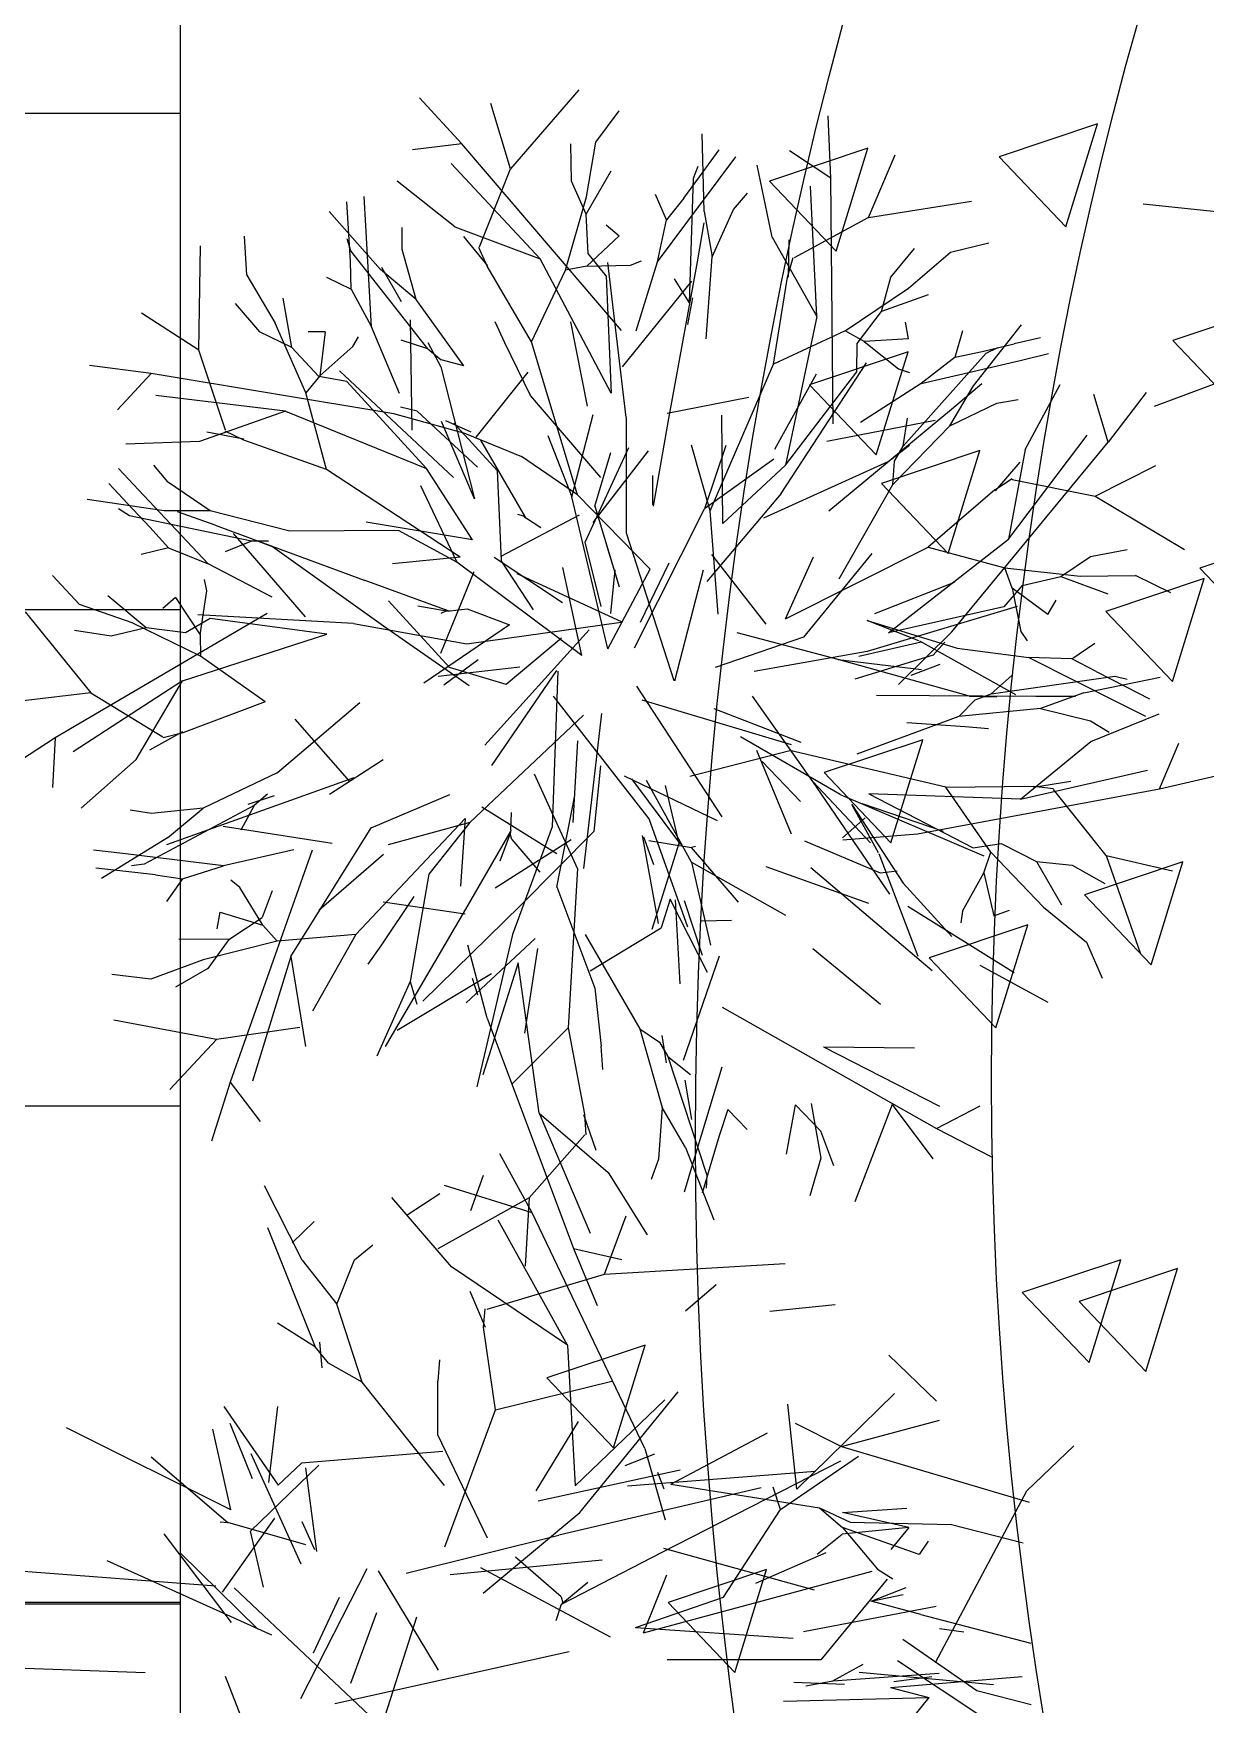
# Model space of a CAD drawing. Header units: millimetres. Extents: x 465413 to 948826, y 2516576 to 3795663.
# Drawn here: x 885709 to 886536, y 2794571 to 2795750 of the extents above; entities that cross this region are included whole.
import ezdxf

# ---------------------------------------------------------------- set-up
doc = ezdxf.new("R2010")
doc.units = ezdxf.units.MM
doc.layers.add('MUR-POH', color=64, linetype='Continuous')

# ---------------------------------------------------------------- blocks, each defined once
blk = doc.blocks.new('strom podorys')
at = {"color": 1}
for points in [[(898348.4, 2871683.6), (898305.3, 2871624.4), (898372.3, 2871611.4)], [(898523.4, 2871649.2), (898480.3, 2871590), (898547.3, 2871577.1)], [(898226.4, 2871575.6), (898183.3, 2871516.4), (898250.3, 2871503.4)], [(898632, 2871529.4), (898588.9, 2871470.2), (898655.9, 2871457.3)], [(898332.8, 2871475), (898289.7, 2871415.8), (898356.6, 2871402.9)], [(898595.8, 2871466), (898552.7, 2871406.8), (898619.6, 2871393.8)], [(898414.4, 2871447.8), (898371.3, 2871388.6), (898438.3, 2871375.7)], [(898699.4, 2871294.5), (898656.3, 2871235.3), (898723.3, 2871222.3)], [(898499.9, 2871258.2), (898456.8, 2871199.1), (898523.8, 2871186.1)], [(898636, 2871194.8), (898592.9, 2871135.6), (898659.8, 2871122.6)], [(898862.7, 2871058.8), (898819.6, 2870999.6), (898886.6, 2870986.6)], [(898826.4, 2871040.6), (898783.3, 2870981.4), (898850.3, 2870968.5)], [(898588.1, 2870797), (898545, 2870737.8), (898611.9, 2870724.9)], [(898749.7, 2870717.7), (898706.6, 2870658.5), (898773.6, 2870645.5)]]:
    blk.add_lwpolyline(points, close=True, dxfattribs=at)

msp = doc.modelspace()

# ---------------------------------------------------------------- linework, layer by layer
at = {"layer": 'MUR-POH', "color": 252}
for p, q in [((886011.3, 2795672.2), (885981.5, 2795704.6)), ((886045.7, 2795654.5), (886031.8, 2795700.6)), ((886093.9, 2795710.2), (886045.7, 2795654.5)), ((886105.8, 2795673.2), (886122.3, 2795695.5)), ((886271.7, 2795648), (886269.8, 2795691.8)), ((886182.3, 2795624.5), (886180.9, 2795679.2)), ((886011.3, 2795672.2), (885976.6, 2795668)), ((886123.9, 2795540.5), (886011.3, 2795672.2)), ((886088.8, 2795645.7), (886088.3, 2795672.2)), ((886099.3, 2795634.8), (886105.8, 2795673.2)), ((886181.6, 2795652.4), (886193, 2795667.8)), ((886271.7, 2795648), (886242.6, 2795667.1)), ((886066.7, 2795591), (886003.8, 2795658.3)), ((886023.9, 2795599.4), (886045.7, 2795654.5)), ((886174.7, 2795648), (886178.1, 2795656.4)), ((886192.3, 2795646.2), (886204.7, 2795662.9)), ((886230.3, 2795606.4), (886219.8, 2795657.1)), ((886298.2, 2795620.1), (886317.1, 2795664.3)), ((886006.4, 2795613.6), (885965.7, 2795645.7)), ((886099, 2795622.6), (886088.8, 2795645.7)), ((886099, 2795622.6), (886116.7, 2795653.1)), ((886149.5, 2795588.9), (886192.3, 2795646.2)), ((886167.9, 2795633.8), (886181.6, 2795652.4)), ((886171.9, 2795560), (886174.7, 2795648)), ((886261.9, 2795550.3), (886257.3, 2795642.2)), ((886273.3, 2795474.6), (886271.7, 2795648)), ((885931.5, 2795612.2), (885930.3, 2795631.3)), ((885943.6, 2795614.3), (885942.4, 2795635)), ((886084.4, 2795583.1), (886099.3, 2795634.8)), ((886155.8, 2795618.5), (886147.9, 2795636.4)), ((886167.9, 2795633.8), (886155.8, 2795618.5)), ((886203.1, 2795625.7), (886212.8, 2795637.3)), ((886298.2, 2795620.1), (886370.8, 2795631.7)), ((885954, 2795583.6), (885917.7, 2795624.5)), ((886100.4, 2795594.7), (886099, 2795622.6)), ((886149.5, 2795588.9), (886155.8, 2795618.5)), ((886182.3, 2795624.5), (886187.9, 2795592.4)), ((886187.9, 2795592.4), (886203.1, 2795625.7)), ((886298.2, 2795620.1), (886245.9, 2795591.7)), ((886601.6, 2795618.1), (886491.9, 2795629.5)), ((885859.8, 2795579.4), (885858.1, 2795607.1)), ((885932.9, 2795589.1), (885931.5, 2795612.2)), ((885947.7, 2795543.1), (885943.6, 2795614.3)), ((885969.2, 2795597.7), (885969.2, 2795613.1)), ((886006.4, 2795613.6), (886066.7, 2795591)), ((886029.7, 2795586.1), (886012.9, 2795606.8)), ((886122.3, 2795607.3), (886099.5, 2795585.9)), ((886113.2, 2795615), (886122.3, 2795607.3)), ((886182.1, 2795616.4), (886177.5, 2795588.9)), ((886230.3, 2795606.4), (886261.9, 2795550.3)), ((885825.8, 2795526.5), (885827, 2795600.1)), ((885933.1, 2795596.6), (885930.5, 2795605.2)), ((885987.5, 2795527.5), (885933.1, 2795596.6)), ((885979.2, 2795562.4), (885969.2, 2795597.7)), ((886029.2, 2795585.9), (886023.4, 2795598.9)), ((886113.2, 2795579.1), (886100.4, 2795594.7)), ((886241.9, 2795578), (886242.4, 2795604.5)), ((886314.1, 2795578), (886330.8, 2795598.4)), ((886326.4, 2795570.3), (886356.2, 2795595.7)), ((886356.2, 2795595.7), (886383.2, 2795602.2)), ((885933.3, 2795569.6), (885932.9, 2795589.1)), ((885979.2, 2795562.4), (885954, 2795583.6)), ((885968.9, 2795560.7), (885955, 2795584.9)), ((886060.6, 2795532.4), (886029.2, 2795585.9)), ((886060.6, 2795532.4), (886084.4, 2795583.1)), ((886116.7, 2795496.3), (886066.7, 2795591)), ((886099.5, 2795585.9), (886084.4, 2795583.1)), ((886099.5, 2795585.9), (886130.4, 2795586.6)), ((886127.4, 2795479.1), (886114.4, 2795588.4)), ((886130.4, 2795586.6), (886138.1, 2795589.6)), ((886134.4, 2795540.3), (886149.5, 2795588.9)), ((886177.5, 2795588.9), (886157.2, 2795478.4)), ((886183.7, 2795534.7), (886187.9, 2795592.4)), ((886241.2, 2795578), (886245.2, 2795591.9)), ((885859.8, 2795579.4), (885879.6, 2795545.6)), ((885915.9, 2795578.2), (885933.3, 2795569.6)), ((886113.2, 2795579.1), (886116.7, 2795496.3)), ((886124.6, 2795514.9), (886173.7, 2795575.2)), ((886171.9, 2795560), (886161.4, 2795577)), ((886231.2, 2795516.8), (886241.2, 2795578)), ((886307.3, 2795553.8), (886314.1, 2795578)), ((885851.4, 2795559.6), (885868.6, 2795539.6)), ((885891.4, 2795528.6), (885885.4, 2795563.3)), ((885933.3, 2795569.6), (885947.7, 2795543.1)), ((886012.9, 2795515.6), (885979.2, 2795562.4)), ((886170.7, 2795544.7), (886174.4, 2795563.5)), ((886281.7, 2795540.3), (886326.4, 2795570.3)), ((886340.4, 2795565.6), (886307.3, 2795553.8)), ((885825.8, 2795526.5), (885785.5, 2795552.8)), ((885975, 2795547.9), (885976.1, 2795470.2)), ((886261.9, 2795550.3), (886239.6, 2795445.5)), ((886290.3, 2795531.4), (886307.3, 2795553.8)), ((885891.4, 2795528.6), (885868.6, 2795539.6)), ((885901.4, 2795496.5), (885879.6, 2795545.6)), ((885914.9, 2795539.6), (885903.1, 2795539.6)), ((885914.9, 2795539.6), (885911.2, 2795508.4)), ((885934.5, 2795529.1), (885938.4, 2795536.1)), ((885967.3, 2795496), (885947.7, 2795543.1)), ((886041.8, 2795531.7), (886034.8, 2795546.5)), ((886100, 2795487.2), (886088.3, 2795546.5)), ((886281.7, 2795540.3), (886231.2, 2795516.8)), ((886295.2, 2795532.8), (886281.7, 2795540.3)), ((886326.4, 2795534.7), (886324.3, 2795546.3)), ((886359.4, 2795521.6), (886364.8, 2795540.5)), ((886372.2, 2795501.4), (886406.2, 2795544.5)), ((886419.5, 2795535.4), (886400.9, 2795531)), ((885844.7, 2795470.2), (885825.8, 2795526.5)), ((885910.5, 2795508.1), (885891.4, 2795528.6)), ((885911.2, 2795508.4), (885934.5, 2795529.1)), ((885987.5, 2795527.5), (885968.7, 2795533.7)), ((885987.3, 2795531.9), (885996.6, 2795514.9)), ((885987.5, 2795527.5), (885996.9, 2795519.8)), ((886059.9, 2795494.6), (886041.8, 2795531.7)), ((886093, 2795424.6), (886060.6, 2795532.4)), ((886290.1, 2795511.4), (886290.3, 2795531.4)), ((886326.4, 2795534.7), (886295.2, 2795532.8)), ((886295.2, 2795532.8), (886319.4, 2795513.5)), ((886322.7, 2795458.8), (886381.3, 2795524.4)), ((886359.4, 2795521.6), (886378.5, 2795525.6)), ((886378.5, 2795525.6), (886400.9, 2795531)), ((886381.3, 2795524.4), (886389.5, 2795528.6)), ((886405.3, 2795519.3), (886425.3, 2795524.2)), ((885792.3, 2795510.2), (885748.8, 2795515.8)), ((886005.5, 2795436.7), (885925.2, 2795512.1)), ((885996.6, 2795514.9), (886020.4, 2795421.8)), ((886012.9, 2795515.6), (885996.9, 2795519.8)), ((886186.5, 2795413.4), (886231.2, 2795516.8)), ((886236.6, 2795425.5), (886296.8, 2795517.7)), ((886319.4, 2795513.5), (886327.1, 2795510.9)), ((886359.4, 2795521.6), (886335.5, 2795503)), ((886335.5, 2795503), (886405.3, 2795519.3)), ((886591.7, 2795521.3), (886499.7, 2795486.8)), ((885768.5, 2795484.6), (885792.3, 2795510.2)), ((885963.3, 2795481.6), (885792.3, 2795510.2)), ((885911.2, 2795508.4), (885901.4, 2795496.5)), ((885930.3, 2795504.4), (885910.5, 2795508.1)), ((885930.3, 2795504.4), (885986.4, 2795443.2)), ((886021.5, 2795465.3), (886058.1, 2795511.2)), ((886232.1, 2795456.9), (886261.5, 2795509.8)), ((886239.6, 2795445.5), (886290.1, 2795511.4)), ((886335.5, 2795503), (886292.7, 2795475.6)), ((886355.7, 2795473.2), (886372.2, 2795501.4)), ((886356.9, 2795485.1), (886378.3, 2795503)), ((886408.8, 2795456.5), (886433.5, 2795502.3)), ((885887, 2795483.5), (885795.5, 2795494.6)), ((885915.9, 2795442.5), (885901.4, 2795496.5)), ((886109.5, 2795436.7), (886059.9, 2795494.6)), ((886156.3, 2795482.1), (886213.8, 2795493.5)), ((886355.7, 2795473.2), (886388.8, 2795489.3)), ((886388.8, 2795489.3), (886403.9, 2795491.9)), ((886467.4, 2795461.8), (886457.2, 2795495.3)), ((886494, 2795496.7), (886467.4, 2795461.8)), ((885887, 2795483.5), (885826.3, 2795462.1)), ((885887, 2795483.5), (885986.4, 2795443.2)), ((886014.5, 2795467.7), (885963.3, 2795481.6)), ((885979.9, 2795483.7), (885968.2, 2795486.3)), ((886022.5, 2795444.1), (885979.9, 2795483.7)), ((885999.9, 2795477), (886017.8, 2795469)), ((886089, 2795423.2), (886104.1, 2795481.2)), ((886127.4, 2795479.1), (886127.2, 2795397.8)), ((886157.2, 2795478.4), (886146.3, 2795416.5)), ((886195.6, 2795404.4), (886194.9, 2795480.7)), ((886345.2, 2795477), (886268.9, 2795462.3)), ((886270.3, 2795413.4), (886356.9, 2795485.1)), ((886322.7, 2795458.8), (886325.7, 2795478.6)), ((885857.7, 2795463.9), (885831.4, 2795468.8)), ((885857.5, 2795463.2), (885844.4, 2795469.5)), ((886020.4, 2795421.8), (885997.1, 2795476.3)), ((886036.4, 2795441.8), (886005.7, 2795475.1)), ((886014.5, 2795467.7), (886053.4, 2795451.6)), ((886072, 2795466.5), (886089, 2795423.2)), ((886315.5, 2795431.8), (886355.7, 2795473.2)), ((886396.9, 2795393.4), (886452.5, 2795466.7)), ((885826.3, 2795462.1), (885774.4, 2795460.4)), ((885915.9, 2795442.5), (885857.5, 2795463.2)), ((886024.5, 2795463.2), (886056, 2795408.8)), ((886098.3, 2795391.1), (886129.3, 2795457.9)), ((886104.1, 2795405), (886143, 2795455.6)), ((886105.1, 2795416.7), (886116.5, 2795454.4)), ((886186.5, 2795413.4), (886173.5, 2795459.5)), ((886197.5, 2795459.3), (886182.6, 2795414.8)), ((886312, 2795447.9), (886327.1, 2795459.7)), ((886316.6, 2795448.3), (886322.7, 2795458.8)), ((886357.1, 2795328), (886467.4, 2795461.8)), ((886408.8, 2795456.5), (886396.9, 2795393.4)), ((885769.2, 2795443.2), (885783.4, 2795428.1)), ((885793.9, 2795445.5), (885803.7, 2795433.7)), ((886010.1, 2795380.6), (885915.9, 2795442.5)), ((886019, 2795392.9), (885986.4, 2795443.2)), ((886036.4, 2795441.8), (886039.2, 2795378.3)), ((886093, 2795424.6), (886053.4, 2795451.6)), ((886231.4, 2795449.7), (886182.6, 2795414.8)), ((886239.6, 2795445.5), (886195.6, 2795404.4)), ((886312, 2795447.9), (886224.2, 2795408.1)), ((886315.5, 2795431.8), (886316.6, 2795448.3)), ((886387.8, 2795427.4), (886405.3, 2795447.6)), ((886458.1, 2795423.7), (886500.9, 2795445.3)), ((885775.5, 2795418.5), (885762.3, 2795432.5)), ((885833.9, 2795413.2), (885803.7, 2795433.7)), ((885982.2, 2795431.1), (886007.8, 2795377.1)), ((886146, 2795417.6), (886146, 2795438.3)), ((886277.5, 2795365.3), (886315.5, 2795431.8)), ((886387.4, 2795428.1), (886399.5, 2795436)), ((886399.7, 2795435.5), (886458.1, 2795423.7)), ((885801.4, 2795413.2), (885747.1, 2795421.3)), ((885775.5, 2795418.5), (885791.4, 2795401.8)), ((885832.5, 2795376), (885783.4, 2795428.1)), ((886114.4, 2795315.9), (886089, 2795423.2)), ((886144.2, 2795372.2), (886093, 2795424.6)), ((886236.6, 2795425.5), (886184.2, 2795363.4)), ((886387.4, 2795428.1), (886340.4, 2795387.6)), ((886458.1, 2795423.7), (886521.2, 2795386)), ((885776.9, 2795409.7), (885769.2, 2795414.6)), ((885863, 2795391.8), (885776.9, 2795409.7)), ((885833.9, 2795413.2), (885801.4, 2795413.2)), ((885837.4, 2795403.2), (885810.9, 2795412.7)), ((885890, 2795399), (885833.9, 2795413.2)), ((886039.2, 2795381.3), (886094.4, 2795410.4)), ((886055, 2795409.5), (886050.8, 2795410.6)), ((886055, 2795409.5), (886056.9, 2795407.8)), ((886067.1, 2795401.3), (886056.9, 2795407.8)), ((886105.1, 2795416.7), (886121.8, 2795361.3)), ((886133.2, 2795316.6), (886182.6, 2795414.8)), ((886192.1, 2795340.4), (886186.5, 2795413.4)), ((885804.4, 2795387.1), (885791.4, 2795401.8)), ((885837.4, 2795403.2), (885942.6, 2795364.3)), ((885901, 2795338.5), (885850.2, 2795397.4)), ((885877.9, 2795387.8), (885860, 2795394.8)), ((885966.8, 2795399.5), (885890, 2795399)), ((886019, 2795392.9), (885943.8, 2795405.3)), ((886007.8, 2795377.1), (885966.8, 2795399.5)), ((886127.2, 2795397.8), (886160.9, 2795293.6)), ((885804.4, 2795387.1), (885785.3, 2795382.5)), ((885804.4, 2795387.1), (885832.5, 2795376)), ((885863, 2795391.8), (885844.4, 2795384.3)), ((885875.1, 2795391.8), (885863, 2795391.8)), ((885956.1, 2795332), (885877.9, 2795387.8)), ((886109.7, 2795345.9), (886098.3, 2795391.1)), ((886113.7, 2795388.3), (886122.3, 2795359.7)), ((886226.1, 2795333.4), (886187.7, 2795382.5)), ((886239.6, 2795337.1), (886340.4, 2795387.6)), ((886252.6, 2795324.1), (886300.8, 2795383.2)), ((886312.4, 2795327.3), (886396.9, 2795393.4)), ((886340.4, 2795387.6), (886394.4, 2795373.2)), ((886454.9, 2795381.1), (886480.7, 2795386)), ((885877.7, 2795352.5), (885832.5, 2795376)), ((886010.1, 2795380.6), (885962.4, 2795376)), ((885996.6, 2795312.9), (886020.1, 2795370.6)), ((886096, 2795311.3), (886007.8, 2795377.1)), ((886034.3, 2795380.6), (886082.5, 2795348.7)), ((886062, 2795343.4), (886039.2, 2795378.3)), ((886096, 2795311.3), (886082.7, 2795373.4)), ((886114.4, 2795315.9), (886144.2, 2795372.2)), ((886116.5, 2795340.8), (886119.5, 2795371.8)), ((886137.4, 2795334.8), (886157.7, 2795376.7)), ((886161.6, 2795293.3), (886181.9, 2795371.8)), ((886239.6, 2795337.1), (886259.4, 2795380.8)), ((886399.7, 2795358.7), (886394.4, 2795373.2)), ((886394.4, 2795373.2), (886447.6, 2795367.3)), ((886433.9, 2795366.9), (886454.9, 2795381.1)), ((885741.8, 2795347.3), (885722.7, 2795367.6)), ((885831.4, 2795356.9), (885829.8, 2795364.8)), ((886001.7, 2795342.7), (885942.6, 2795364.3)), ((886050.1, 2795369), (886123.7, 2795335.2)), ((886302.7, 2795341), (886359, 2795362.9)), ((886406.7, 2795360.6), (886393.7, 2795345.5)), ((886399.7, 2795358.7), (886405.8, 2795328.2)), ((886424.8, 2795340.1), (886399.7, 2795358.7)), ((886406.7, 2795360.6), (886433.9, 2795366.9)), ((886433.9, 2795366.9), (886467, 2795354.8)), ((886447.6, 2795367.3), (886486.7, 2795367.8)), ((886511.6, 2795355.5), (886486.7, 2795367.8)), ((885778.8, 2795334.3), (885741.8, 2795347.3)), ((885788.6, 2795330.8), (885761.6, 2795353.4)), ((885809.5, 2795352.2), (885800.4, 2795344.5)), ((885809.5, 2795352.2), (885826.7, 2795325.9)), ((885826.7, 2795325.9), (885831.4, 2795356.9)), ((885959.6, 2795349.9), (886002.7, 2795302.9)), ((886424.8, 2795340.1), (886430.7, 2795350.4)), ((885703.4, 2795342), (885749.7, 2795285)), ((885874, 2795341), (885724.6, 2795253.1)), ((885833.9, 2795337.3), (885816.5, 2795327.3)), ((885934.9, 2795333.8), (885825.1, 2795339.9)), ((885916.1, 2795326.4), (885833.9, 2795337.3)), ((885980.3, 2795346.4), (886000.6, 2795342.7)), ((886000.6, 2795342.7), (885996.6, 2795340.8)), ((886000.6, 2795342.7), (886003.1, 2795342.7)), ((886003.1, 2795342.7), (886015.2, 2795344.3)), ((886015.2, 2795344.3), (886045, 2795332.9)), ((886403, 2795345.9), (886297.3, 2795314.1)), ((886333.8, 2795321.7), (886297.3, 2795335.9)), ((886297.3, 2795335.9), (886360.8, 2795316.4)), ((886393.7, 2795345.5), (886312.4, 2795327.3)), ((885764.1, 2795324.8), (885738.1, 2795328.9)), ((885788.6, 2795330.8), (885764.1, 2795324.8)), ((885827, 2795310.8), (885778.8, 2795334.3)), ((885816.5, 2795327.3), (885788.6, 2795330.8)), ((885814.4, 2795293.3), (885916.1, 2795326.4)), ((885826.7, 2795325.9), (885827, 2795310.8)), ((885934.9, 2795333.8), (886015, 2795319.6)), ((886016.6, 2795289.8), (885956.1, 2795332)), ((886045, 2795332.9), (885984.5, 2795291.7)), ((886015, 2795319.6), (886123.7, 2795334.8)), ((886027.6, 2795248), (886101.1, 2795329.4)), ((886081.8, 2795323.6), (886042.7, 2795290.8)), ((886190.3, 2795303.1), (886252.6, 2795324.5)), ((886276.8, 2795308.5), (886205.6, 2795327.3)), ((886319.4, 2795290.8), (886357.1, 2795328)), ((886405.8, 2795328.2), (886410.2, 2795321.5)), ((886297.3, 2795314.1), (886217.5, 2795300.1)), ((886343.9, 2795311.5), (886288.5, 2795294.7)), ((886291.5, 2795310.8), (886335.5, 2795320.8)), ((886334.3, 2795321.7), (886402, 2795283.8)), ((886343.9, 2795311.5), (886352, 2795320.6)), ((886360.8, 2795316.4), (886411.3, 2795309.9)), ((886441.6, 2795308.9), (886457.9, 2795319.9)), ((885872.6, 2795278.7), (885827, 2795310.8)), ((886052.2, 2795303.1), (885994.8, 2795296.4)), ((885998.7, 2795290.5), (886022.9, 2795308.5)), ((886042.7, 2795290.8), (886002.7, 2795302.9)), ((886032.5, 2795233.8), (886078.5, 2795300.6)), ((886079, 2795300.3), (886075.1, 2795190.5)), ((886369.5, 2795282.6), (886276.8, 2795308.5)), ((886276.8, 2795308.5), (886335.7, 2795301.5)), ((886328.3, 2795297.5), (886348.7, 2795305.2)), ((886411.3, 2795309.9), (886475.3, 2795277.7)), ((886441.6, 2795308.9), (886411.3, 2795309.9)), ((886458.8, 2795299.9), (886441.6, 2795308.9)), ((886458.8, 2795299.9), (886479.5, 2795289.4)), ((885814.4, 2795293.3), (885737.1, 2795243.3)), ((885781.6, 2795237.9), (885814.4, 2795293.3)), ((886134.6, 2795289.6), (886194.9, 2795197.5)), ((886384.8, 2795284.3), (886399.7, 2795297.5)), ((886384.8, 2795284.3), (886471.9, 2795296.8)), ((886450.2, 2795285), (886504, 2795296.1)), ((886471.9, 2795296.8), (886480.7, 2795294.7)), ((886479.5, 2795289.4), (886496.5, 2795280.8)), ((885749.7, 2795285), (885702, 2795279.4)), ((885749.7, 2795285), (885800.4, 2795254)), ((885872.6, 2795278.7), (885814.6, 2795256.8)), ((885881, 2795228.6), (885939.4, 2795278.2)), ((886143.5, 2795196.1), (886076, 2795282.6)), ((886138.4, 2795280.1), (886243.8, 2795248.4)), ((886258.9, 2795222.4), (886216.5, 2795282.6)), ((886303.8, 2795283.3), (886416.2, 2795282.6)), ((886362, 2795268.2), (886373.4, 2795280.1)), ((886369.5, 2795282.6), (886388.8, 2795282.2)), ((886373.4, 2795280.1), (886384.8, 2795284.3)), ((886416.2, 2795282.6), (886444.2, 2795282.6)), ((886450.2, 2795285), (886419.5, 2795274)), ((886475.3, 2795277.7), (886493.7, 2795268.4)), ((885932.4, 2795222.4), (885893.8, 2795266.3)), ((886097.2, 2795269.1), (886017.1, 2795193.5)), ((886110, 2795270.3), (886097.2, 2795161.1)), ((886189.1, 2795273.8), (886250.5, 2795250.1)), ((886362, 2795268.2), (886289.9, 2795241.7)), ((886419.5, 2795274), (886362, 2795268.2)), ((886419.5, 2795274), (886454.9, 2795265.2)), ((886454.9, 2795265.2), (886468.1, 2795257.3)), ((886455.1, 2795250.7), (886503.3, 2795270.1)), ((885724.6, 2795253.1), (885687.8, 2795229.3)), ((885724.6, 2795253.1), (885722.7, 2795218.2)), ((885814.4, 2795257.5), (885791.1, 2795244.5)), ((885814.6, 2795256.8), (885800.7, 2795253.3)), ((886278.2, 2795213.3), (886207.9, 2795254)), ((886325.2, 2795264), (886366.4, 2795261.2)), ((886366.4, 2795261.2), (886383, 2795259.8)), ((886089.9, 2795193.5), (886093.2, 2795251.2)), ((886172.1, 2795226.1), (886242.8, 2795244.2)), ((886219.3, 2795244.5), (886243.8, 2795185.6)), ((886352.7, 2795218.4), (886242.8, 2795244.2)), ((886405.5, 2795210), (886455.1, 2795250.7)), ((886503.5, 2795217.2), (886517.2, 2795249.4)), ((885781.6, 2795237.9), (885742.9, 2795203.5)), ((885955.9, 2795237.7), (885918, 2795213.3)), ((886109.3, 2795233.5), (886104.6, 2795187.2)), ((886223.3, 2795236.6), (886250.3, 2795208.2)), ((886405.5, 2795210), (886495.1, 2795230.5)), ((885881, 2795228.6), (885828.8, 2795203.5)), ((885935.2, 2795224.9), (885829.5, 2795187.2)), ((886093, 2795161.1), (886062.7, 2795227.7)), ((886125.8, 2795226.5), (886191.6, 2795194.9)), ((886165.8, 2795177.9), (886131.4, 2795224.2)), ((886173.5, 2795165.6), (886141.6, 2795223.1)), ((886154.9, 2795219.6), (886164.4, 2795178.8)), ((886299.6, 2795179.1), (886258.9, 2795222.4)), ((886313.4, 2795143), (886258.9, 2795222.4)), ((886332.9, 2795185.6), (886503.5, 2795217.2)), ((886352.7, 2795218.4), (886414.6, 2795219.1)), ((886384.6, 2795172.6), (886352.7, 2795218.4)), ((886414.6, 2795218.4), (886440.9, 2795222.6)), ((886414.6, 2795219.1), (886428.8, 2795217.5)), ((886503.5, 2795217.2), (886546.3, 2795227)), ((885864.9, 2795205.6), (885787.4, 2795164.2)), ((885864.9, 2795205.6), (885855.4, 2795188.1)), ((885878.9, 2795212.3), (885860.5, 2795206.3)), ((885874.2, 2795213.5), (885864.9, 2795205.6)), ((885947.5, 2795189.8), (886002.9, 2795213.3)), ((886078.5, 2795147.9), (886091.1, 2795212.6)), ((886278.2, 2795213.3), (886379.5, 2795170)), ((886305.2, 2795172.1), (886286.4, 2795206.3)), ((886286.4, 2795206.3), (886322.7, 2795150.7)), ((886293.8, 2795207), (886350.8, 2795187.4)), ((886298.5, 2795213.7), (886372, 2795175.6)), ((886405.5, 2795210), (886298.5, 2795213.7)), ((886466, 2795170.2), (886428.8, 2795216.8)), ((885792.5, 2795199.8), (885777.4, 2795202.3)), ((885828.8, 2795203.5), (885792.5, 2795199.8)), ((885803.7, 2795182.6), (885828.8, 2795203.5)), ((886013.8, 2795196.3), (885936.6, 2795114.4)), ((886013.8, 2795196.3), (886010.4, 2795148.6)), ((886078.3, 2795171.4), (886025.5, 2795204.4)), ((886046, 2795188.1), (886046.4, 2795200.5)), ((886170.9, 2795119.7), (886143.5, 2795196.1)), ((886279.9, 2795182.8), (886295.9, 2795196.8)), ((885803.7, 2795182.6), (885757.1, 2795153.9)), ((885829.5, 2795187.2), (885803, 2795177.7)), ((885919.8, 2795178.6), (885843, 2795190.7)), ((885890.7, 2795099), (885947.5, 2795189.8)), ((886017.1, 2795193.5), (885959.4, 2795177.7)), ((886017.1, 2795193.5), (885988, 2795157)), ((886014.1, 2795132.3), (886045.7, 2795187)), ((886045.5, 2795185.8), (886038.3, 2795166.3)), ((886046, 2795188.1), (886045.5, 2795185.8)), ((886046.7, 2795181.4), (886045.5, 2795185.8)), ((886075.1, 2795190.5), (886047.1, 2795114.4)), ((886104.6, 2795187.2), (886052.7, 2795134.9)), ((886150, 2795122.3), (886138.8, 2795184.4)), ((886139.5, 2795183.3), (886146.5, 2795163.9)), ((886280.1, 2795181.2), (886332.9, 2795185.6)), ((885772.3, 2795171.6), (885751.6, 2795173.9)), ((885843.3, 2795163), (885772.3, 2795171.6)), ((885892.8, 2795174.2), (885843.3, 2795163)), ((885905.9, 2795173.9), (885847.9, 2795010.3)), ((885956.1, 2795170.9), (885910.5, 2795131.4)), ((886035, 2795147.4), (886088.5, 2795181.6)), ((886046.7, 2795181.4), (886066.4, 2795158.4)), ((886143.2, 2795180.7), (886173.3, 2795175.8)), ((886164.4, 2795178.8), (886145.3, 2795118.1)), ((886176.1, 2795176.5), (886173.3, 2795175.8)), ((886206.5, 2795137.4), (886173.3, 2795175.8)), ((886253.1, 2795180.5), (886306.4, 2795157.9)), ((886305.5, 2795171.6), (886333.1, 2795099.2)), ((886372, 2795175.6), (886391.8, 2795178.8)), ((886379.5, 2795158.1), (886384.6, 2795172.6)), ((886384.6, 2795172.6), (886421.8, 2795133.9)), ((886391.8, 2795178.8), (886416.7, 2795166)), ((886466, 2795170.2), (886512.6, 2795159.3)), ((886466, 2795170.2), (886490, 2795100.9)), ((885772.3, 2795159.1), (885753.2, 2795161.4)), ((885795.3, 2795156.5), (885772.3, 2795159.1)), ((885787.4, 2795164.2), (885778.3, 2795163)), ((885814.4, 2795153.7), (885843.3, 2795163)), ((886093, 2795161.1), (886086.5, 2795048.7)), ((886173.3, 2795165.6), (886239.6, 2795128.1)), ((886173.3, 2795165.6), (886186.8, 2795106.9)), ((886225.9, 2795162.5), (886298.2, 2795136.7)), ((886257.5, 2795161.8), (886343.2, 2795089.2)), ((886306.4, 2795157.9), (886318.5, 2795159.5)), ((886416.7, 2795166), (886434.4, 2795135.5)), ((886416.7, 2795166), (886441.8, 2795163.5)), ((886441.8, 2795163.5), (886464.9, 2795150.4)), ((885795.3, 2795156.5), (885814.4, 2795153.7)), ((885814.4, 2795153.7), (885803, 2795137.9)), ((885854.7, 2795147.7), (885848.4, 2795152.8)), ((885870.9, 2795121.1), (885854.7, 2795147.7)), ((885988, 2795157), (885975, 2795081.3)), ((886078.3, 2795148.1), (886105.1, 2795076.7)), ((886357.1, 2795113.2), (886322.7, 2795150.7)), ((886364.6, 2795130.9), (886379.5, 2795158.1)), ((886379.5, 2795158.1), (886386.7, 2795127.6)), ((885877.7, 2795145.3), (885870.5, 2795126.5)), ((885977.5, 2795141.4), (885954.7, 2795107.2)), ((886013.8, 2795128.8), (885955.9, 2795137.4)), ((885983.8, 2795067.6), (886052.7, 2795134.9)), ((886158.4, 2795139.5), (886151.9, 2795119.3)), ((886184.7, 2795087.8), (886158.4, 2795139.5)), ((886165.3, 2795079.7), (886162.1, 2795139)), ((886168.1, 2795138.6), (886180.9, 2795099.9)), ((885838.8, 2795118.6), (885840.9, 2795130.2)), ((885840.9, 2795130.2), (885870.9, 2795121.1)), ((885847, 2795111.1), (885870.5, 2795126.5)), ((885957.5, 2795035.5), (886014.1, 2795132.3)), ((886180.5, 2795124.1), (886201.7, 2795124.6)), ((886325.9, 2795134.4), (886400.9, 2795087.8)), ((886364.6, 2795130.9), (886363.4, 2795122.7)), ((886386.7, 2795127.6), (886397.8, 2795131.6)), ((886421.8, 2795133.9), (886452.1, 2795109)), ((885847, 2795111.1), (885811.8, 2795111.3)), ((885847, 2795111.1), (885832.3, 2795090.6)), ((885881, 2795109.7), (885870.9, 2795121.1)), ((885936.6, 2795114.4), (885881, 2795109.7)), ((885936.6, 2795114.4), (885906.1, 2795060.4)), ((886063.2, 2795111.8), (886014.5, 2795066.4)), ((886047.1, 2795114.4), (886022, 2795007.1)), ((886098.3, 2795114.4), (886137, 2795048)), ((886101.8, 2795088.8), (886151.9, 2795119.3)), ((885881, 2795109.7), (885828.8, 2795096.7)), ((885954.7, 2795107.2), (885945, 2795093.7)), ((886029.2, 2795055.5), (886015.7, 2795106.9)), ((886064.8, 2795104.6), (886055.5, 2795045)), ((886192.8, 2795099.2), (886167.4, 2795025.7)), ((886258.9, 2795104.6), (886306.8, 2795065.3)), ((886452.1, 2795109), (886463, 2795083.7)), ((885828.8, 2795096.7), (885792.1, 2795083)), ((885832.3, 2795090.6), (885809.5, 2795077.4)), ((885890.7, 2795099), (885863.7, 2795011)), ((885890.7, 2795099), (885901.2, 2795035.5)), ((886051.1, 2795094.6), (886026.2, 2795015.5)), ((886066, 2794988.5), (886051.1, 2795094.6)), ((886376.7, 2795093), (886424.8, 2795066.9)), ((885792.1, 2795083), (885764.6, 2795086.2)), ((885975, 2795081.3), (885951.5, 2795028.7)), ((885965.7, 2795047.1), (886032.2, 2795086.9)), ((885975, 2795081.3), (885979.6, 2795065.5)), ((886018.7, 2795083.7), (886022.5, 2795072)), ((886105.1, 2795076.7), (886109.7, 2795035.7)), ((885838.4, 2795040.4), (885766, 2795054.1)), ((886029.2, 2795055.5), (886090.2, 2794893)), ((886195.1, 2795063.2), (886346.2, 2794977.8)), ((885838.4, 2795040.4), (885805.3, 2795005.2)), ((885897, 2795049), (885838.4, 2795040.4)), ((886086.5, 2795048.7), (886046.9, 2795009.2)), ((886086.5, 2795048.7), (886097.9, 2794987.8)), ((886137, 2795048), (886152.8, 2794992.4)), ((886137, 2795048), (886150.7, 2795038.7)), ((886152.5, 2795043.2), (886155.6, 2795024.1)), ((886110.9, 2795019.2), (886109.7, 2795035.7)), ((886150.7, 2795038.7), (886156.7, 2795028.5)), ((886266.4, 2795035.2), (886348.3, 2794993.4)), ((886266.4, 2795035.2), (886330.6, 2795034.5)), ((886156.7, 2795028.5), (886172.6, 2795015.9)), ((886156.7, 2795028.5), (886184.2, 2794944.7)), ((886194.7, 2795021), (886174.2, 2794952.6)), ((885847.9, 2795010.3), (885834.9, 2794968.7)), ((885847.9, 2795010.3), (885869.1, 2794982.6)), ((886168.6, 2795011.7), (886173.5, 2794984)), ((886240.5, 2794959.6), (886246.8, 2794994.3)), ((886246.8, 2794994.3), (886264.3, 2794976.1)), ((886257.7, 2794995.4), (886264.7, 2794956.8)), ((886315, 2794994.7), (886288.7, 2794926.1)), ((886315, 2794994.7), (886343.6, 2794956.3)), ((886346.2, 2794977.8), (886377.1, 2794993.6)), ((886066, 2794988.5), (886114.6, 2794946.6)), ((886066, 2794988.5), (886101.8, 2794903.8)), ((886097.2, 2794987.5), (886105.8, 2794962.4)), ((886097.9, 2794987.8), (886098.8, 2794973.3)), ((886152.8, 2794992.4), (886150.2, 2794956.1)), ((886169.1, 2794964.3), (886152.8, 2794992.4)), ((886199.1, 2794991), (886193, 2794972.6)), ((886212.6, 2794977.1), (886199.1, 2794991)), ((886098.1, 2794973.3), (886058.8, 2794928.7)), ((886193, 2794972.6), (886186.3, 2794950.5)), ((886264.3, 2794976.1), (886273.6, 2794951.5)), ((886346.2, 2794977.8), (886385, 2794957.7)), ((886060.9, 2794918.2), (886038.1, 2794959.9)), ((886169.1, 2794964.3), (886189.1, 2794913.3)), ((886114.6, 2794946.6), (886142.1, 2794902.6)), ((886150.2, 2794956.1), (886144.9, 2794941.7)), ((886174.2, 2794952.6), (886168.1, 2794932.8)), ((886186.3, 2794950.5), (886180.9, 2794932.1)), ((886264.7, 2794956.8), (886256.8, 2794930.3)), ((885898.7, 2794884.8), (885872.1, 2794937.2)), ((886060.9, 2794918.2), (885999.1, 2794937.6)), ((886026.4, 2794944.5), (886017.6, 2794919.6)), ((886184.2, 2794944.7), (886183.7, 2794935.6)), ((886004.1, 2794880.1), (885962.1, 2794929.1)), ((885995.9, 2794931.7), (885972.9, 2794916.6)), ((886058.8, 2794928.7), (885994.5, 2794892.8)), ((886058.8, 2794928.7), (886056, 2794880.7)), ((885891.6, 2794897), (885907.1, 2794912.2)), ((886086, 2794824.9), (886037, 2794913.1)), ((886140.5, 2794752.1), (886060.9, 2794918.2)), ((886112, 2794875), (886127.3, 2794916.2)), ((885908.2, 2794823.5), (885874.6, 2794907.7)), ((885935.6, 2794885), (885948.6, 2794895.7)), ((886090.2, 2794893), (886106.9, 2794852.8)), ((886090.2, 2794893), (886124.2, 2794885.4)), ((885898.7, 2794884.8), (885923.2, 2794853.9)), ((885923.2, 2794853.9), (885935.6, 2794885)), ((886086, 2794824.9), (886004.1, 2794880.1)), ((886112, 2794875), (886239.4, 2794882.6)), ((886029.2, 2794850.3), (886112, 2794875)), ((886169.1, 2794849), (886190.8, 2794867.6)), ((885941, 2794798.9), (885923.2, 2794853.9)), ((886028, 2794837.4), (886017.2, 2794862.8)), ((886228.6, 2794848.9), (886274.8, 2794853.6)), ((885908.2, 2794823.5), (885881.3, 2794840.5)), ((886026.6, 2794837.5), (886027.9, 2794850.5)), ((886035.1, 2794779.4), (886026.6, 2794837.5)), ((885917.3, 2794812.2), (885908.2, 2794823.5)), ((885912.9, 2794809), (885911.3, 2794827)), ((886086, 2794824.9), (886091.4, 2794725.8)), ((886346.2, 2794785.5), (886312.5, 2794817.9)), ((885941, 2794798.9), (885917.3, 2794812.2)), ((885995.7, 2794814.6), (885994.4, 2794799.6)), ((885999.1, 2794726), (885941, 2794798.9)), ((885994.5, 2794761.7), (885994.4, 2794799.6)), ((886035.1, 2794779.4), (886117.2, 2794799.5)), ((885843.6, 2794781.6), (885881.8, 2794726.2)), ((885881.4, 2794781.6), (885874.9, 2794728)), ((886091.4, 2794725.8), (886154.6, 2794786.3)), ((886094.6, 2794706.8), (886164.1, 2794792.1)), ((886247.6, 2794723.3), (886241.4, 2794783.3)), ((886247.6, 2794723.3), (886316.5, 2794790.8)), ((885863.8, 2794730.7), (885848, 2794769.6)), ((885999.3, 2794682.7), (886035.1, 2794779.4)), ((886063.7, 2794722.1), (886093.6, 2794771.1)), ((886246.4, 2794769.8), (886279.3, 2794753.4)), ((886279.3, 2794753.4), (886348.4, 2794772)), ((885848.5, 2794708.8), (885732.6, 2794766.6)), ((885848.5, 2794708.8), (885835.7, 2794765.6)), ((886029.4, 2794688.7), (885994.5, 2794761.7)), ((886158.8, 2794726.9), (886227.1, 2794763.1)), ((885792.3, 2794746.1), (885846.4, 2794699.8)), ((885862.5, 2794748.4), (885897.7, 2794670.8)), ((885998, 2794749.9), (885898.2, 2794741.7)), ((886126.5, 2794740.1), (886147.5, 2794748.3)), ((886140.5, 2794752.1), (886154.8, 2794701.7)), ((886236.2, 2794709), (886291.1, 2794746.6)), ((886279.3, 2794753.4), (886411.5, 2794714.2)), ((886409.9, 2794722.1), (886443, 2794753.9)), ((885862.2, 2794693.8), (885910.6, 2794740.2)), ((885881.8, 2794726.2), (885898.2, 2794741.7)), ((885901.1, 2794738.3), (885908.8, 2794679.3)), ((886065.2, 2794715.1), (886165.5, 2794737)), ((886260.8, 2794735.7), (886128.2, 2794725.5)), ((886154.1, 2794723.3), (886149.6, 2794735)), ((886278.4, 2794743), (886152.5, 2794678.7)), ((886222.6, 2794724.4), (886079.9, 2794690.9)), ((886158.8, 2794726.9), (886263.6, 2794710.2)), ((886236.2, 2794709), (886230.9, 2794724.7)), ((886345.7, 2794601.5), (886409.9, 2794722.1)), ((885841, 2794700.2), (885846.4, 2794699.8)), ((885879.3, 2794703), (885842.3, 2794650.6)), ((885901.3, 2794684.2), (885846.4, 2794699.8)), ((885907.8, 2794680.6), (885898.8, 2794700.2)), ((886026.5, 2794650.1), (886094.6, 2794706.8)), ((886196, 2794647.2), (886236.2, 2794709)), ((886263.6, 2794710.2), (886285.2, 2794700.1)), ((886263.6, 2794710.2), (886279.8, 2794696.4)), ((886280, 2794706.8), (886325.4, 2794710)), ((886326.7, 2794696.3), (886280, 2794706.8)), ((886285.2, 2794700.1), (886356.7, 2794698.5)), ((885801.2, 2794691.9), (885848.6, 2794629.3)), ((885871.4, 2794654.3), (885862.2, 2794693.8)), ((885972.1, 2794664.1), (886079.9, 2794690.9)), ((886262.1, 2794677.6), (886279.6, 2794691.5)), ((886326.7, 2794696.3), (886279.6, 2794691.5)), ((886279.8, 2794696.4), (886304.6, 2794666.9)), ((886333.9, 2794677.2), (886279.8, 2794696.4)), ((886326.7, 2794696.3), (886313.9, 2794680.9)), ((886356.7, 2794698.5), (886407.3, 2794685.4)), ((885812.9, 2794678.2), (885867.4, 2794624.5)), ((886081.4, 2794647.5), (886049.3, 2794675.3)), ((886152.5, 2794678.7), (886082, 2794642.3)), ((886153.7, 2794681.7), (886260, 2794652.4)), ((886218.8, 2794657), (886268.5, 2794678.7)), ((886340.3, 2794686.7), (886333.9, 2794677.2)), ((885837.9, 2794655), (885702.1, 2794665.4)), ((885877.3, 2794620.3), (885761.1, 2794672.9)), ((885897.7, 2794575.8), (885944.5, 2794667.3)), ((885952.3, 2794665.8), (885994.8, 2794595.7)), ((886110.3, 2794673.2), (886003.2, 2794663)), ((886024.5, 2794668.2), (886116.1, 2794619.3)), ((886139.5, 2794622.1), (886300.9, 2794665.5)), ((886304.6, 2794666.9), (886315.3, 2794660.1)), ((885850.8, 2794653.8), (885958.5, 2794552.2)), ((886082.6, 2794643.2), (886100.2, 2794657.8)), ((886139.5, 2794622.1), (886156, 2794662.9)), ((886311.3, 2794659.8), (886264.6, 2794603.1)), ((886300.2, 2794644.4), (886324.8, 2794654.1)), ((885906.7, 2794608), (885925.1, 2794647.1)), ((886081.3, 2794641.3), (886077.8, 2794630.6)), ((886081.3, 2794641.3), (886082.6, 2794643.2)), ((886081.4, 2794647.5), (886082.6, 2794643.2)), ((886134, 2794625.8), (886196, 2794647.2)), ((886252.5, 2794623), (886346, 2794640.8)), ((886300.2, 2794644.4), (886322.7, 2794649.1)), ((886335.2, 2794634.9), (886300.2, 2794644.4)), ((885951.2, 2794636.1), (885932.9, 2794586.4)), ((885949.1, 2794537.8), (885979.6, 2794633.2)), ((886335.2, 2794634.9), (886377.6, 2794624)), ((886134, 2794625.8), (886245, 2794618.2)), ((886322.4, 2794617.6), (886374.7, 2794581.3)), ((886348.3, 2794625.1), (886365.5, 2794622.8)), ((886377.6, 2794624), (886412.7, 2794614.8)), ((885921.8, 2794572.1), (886087.1, 2794608.9)), ((885787.9, 2794593.8), (885667, 2794598.2)), ((886264.6, 2794603.1), (886156.3, 2794603.1)), ((886273.1, 2794588.1), (886294.6, 2794599.9)), ((886273.1, 2794588.1), (886348.1, 2794593.6)), ((886291.6, 2794594.3), (886386.4, 2794585.6)), ((886318.6, 2794602.6), (886381, 2794561.1)), ((885885.6, 2794486.7), (885844.6, 2794591.3)), ((886245.6, 2794587.3), (886281.2, 2794585.8)), ((886254.1, 2794584.6), (886273.1, 2794588.1)), ((886313.8, 2794583.4), (886406.7, 2794591.3)), ((886313.8, 2794583.4), (886340.8, 2794576.5)), ((886343, 2794591.1), (886316.1, 2794587.5)), ((886374.7, 2794581.3), (886412.9, 2794571.5)), ((886238.3, 2794573.8), (886340.8, 2794576.5)), ((886340.8, 2794576.5), (886331, 2794564.1))]:
    msp.add_line(p, q, dxfattribs=at)
at = {"layer": 'MUR-POH', "color": 1}
for points in [[(885812.8, 2796742.2), (885812.8, 2793941)], [(885812.8, 2795693.4), (884654.8, 2795693.4)], [(885812.8, 2795343.4), (884654.8, 2795343.4)], [(885812.8, 2794993.4), (884654.8, 2794993.4)], [(885812.8, 2794643.4), (884654.8, 2794643.4)], [(885812.8, 2794642.2), (884654.8, 2794642.2)]]:
    msp.add_lwpolyline(points, dxfattribs=at)
for centre, radius in [((889013.1, 2798379.5), 2729.6), ((888735.2, 2798220.7), 2587.6), ((889172.2, 2794971), 2996.1), ((889114.7, 2795011.9), 2729.6)]:
    msp.add_circle(centre, radius, dxfattribs=at)

# ---------------------------------------------------------------- block references
at = {"layer": 'MUR-POH', "color": 6, "rotation": 324.5434120250965}
msp.add_blockref('strom podorys', (-1511117.9, 977660.5), dxfattribs=at)

doc.saveas('drawing.dxf')
